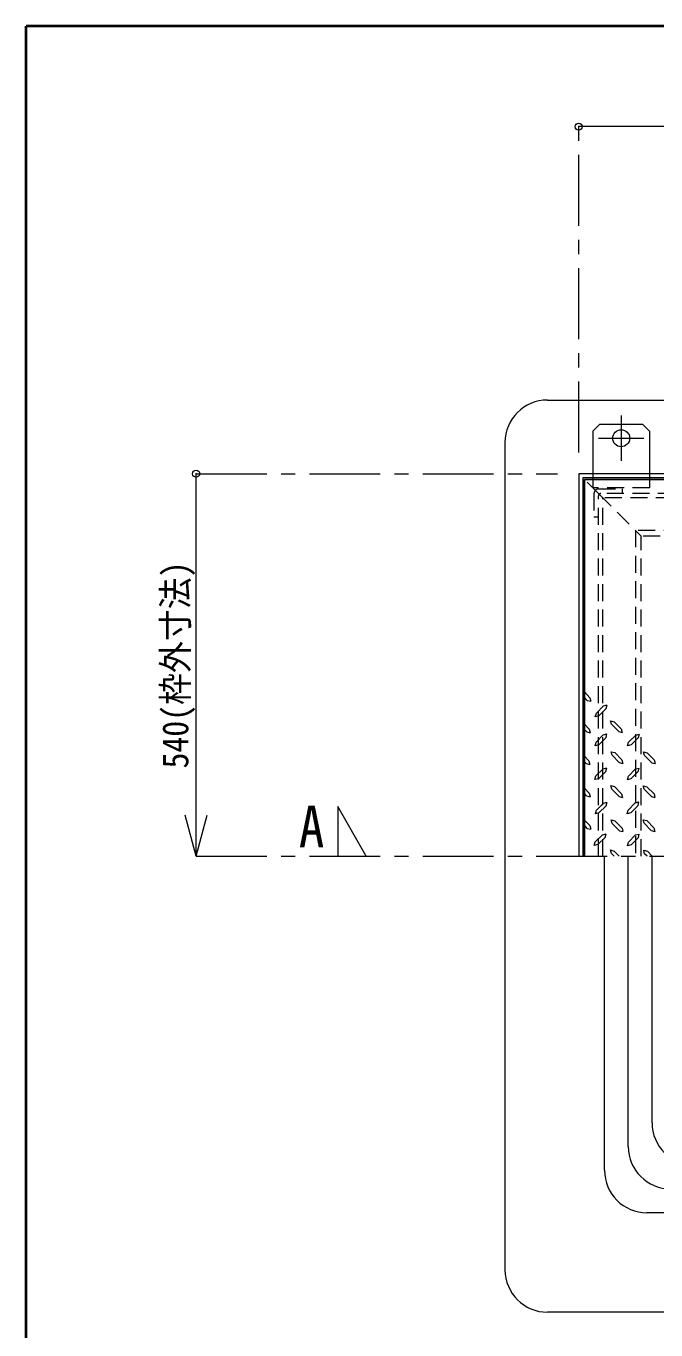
# Model space of a CAD drawing. Units: millimetres at full size, sheet at 1:10; details may follow other scales. Extents: x -2096 to 1954, y -1403 to 1407.
# Drawn here: x -2096 to -1652, y 486 to 1407 of the extents above; entities that cross this region are included whole.
import ezdxf
from ezdxf.enums import TextEntityAlignment as Align

# ---------------------------------------------------------------- set-up
doc = ezdxf.new("R2010")
doc.units = ezdxf.units.MM
doc.header["$LTSCALE"] = 10
doc.header["$PDMODE"] = 32
doc.header["$PDSIZE"] = 5
doc.linetypes.add('CHAIN1', pattern=[8, 5, -1, 1, -1])
doc.linetypes.add('DASHED1', pattern=[1.8, 1.2, -0.6])
doc.layers.add('0-0_ﾚｲﾔ1', color=4, linetype='Continuous', lineweight=9)
doc.styles.add('ＭＳ ゴシック', font='')
doc.styles.get('ＭＳ ゴシック').set_extended_font_data('MS Gothic')

msp = doc.modelspace()

# ---------------------------------------------------------------- linework, layer by layer
at = {"layer": '0-0_ﾚｲﾔ1', "color": 1, "lineweight": 40}
for p in [(-2096.01, -1403.12), (1953.99, 1406.88)]:
    msp.add_line(p, (-2096.01, 1406.88), dxfattribs=at)
at = {"layer": '0-0_ﾚｲﾔ1'}
for p, q in [((-766.01, 1335.88), (-1706.01, 1335.88)), ((-1728.01, 1142.88), (-744.01, 1142.88)), ((-1691.01, 1125.88), (-1696.01, 1120.88)), ((-1691.01, 1125.88), (-1661.01, 1125.88)), ((-1656.01, 1120.88), (-1661.01, 1125.88)), ((-1696.01, 1120.88), (-1696.01, 1090.88)), ((-1656.01, 1120.88), (-1656.01, 1090.88)), ((-1758.01, 1112.88), (-1758.01, 820.88)), ((-1976.01, 820.88), (-1976.01, 1090.88)), ((-1698.12, 932.74), (-1702.01, 936.79)), ((-1699.96, 930.81), (-1702.01, 932.86)), ((-1699.96, 930.81), (-1697.39, 930.16)), ((-1698.12, 932.74), (-1697.39, 930.16)), ((-1688.55, 926.87), (-1693.53, 921.81)), ((-1686.62, 925.02), (-1691.69, 919.96)), ((-1688.55, 926.87), (-1685.98, 927.59)), ((-1686.62, 925.02), (-1685.98, 927.59)), ((-1698.52, 910.48), (-1702.01, 914.11)), ((-1683.57, 916.5), (-1681, 915.78)), ((-1682.85, 913.93), (-1683.57, 916.5)), ((-1677.78, 908.87), (-1682.85, 913.93)), ((-1675.94, 910.8), (-1681, 915.78)), ((-1700.37, 908.55), (-1702.01, 910.2)), ((-1700.37, 908.55), (-1697.79, 907.91)), ((-1698.52, 910.48), (-1697.79, 907.91)), ((-1688.63, 906.46), (-1693.7, 901.4)), ((-1688.63, 906.46), (-1686.06, 907.1)), ((-1686.7, 904.61), (-1686.06, 907.1)), ((-1677.78, 908.87), (-1675.21, 908.23)), ((-1675.94, 910.8), (-1675.21, 908.23)), ((-1665.73, 906.38), (-1670.79, 901.32)), ((-1665.73, 906.38), (-1663.16, 907.02)), ((-1663.8, 904.53), (-1663.16, 907.02)), ((-1683.17, 894.57), (-1680.6, 893.92)), ((-1682.45, 892.07), (-1683.17, 894.57)), ((-1675.53, 888.86), (-1680.6, 893.92)), ((-1660.27, 894.49), (-1657.7, 893.84)), ((-1659.54, 891.99), (-1660.27, 894.49)), ((-1652.63, 888.78), (-1657.7, 893.84)), ((-1698.84, 888.22), (-1702.01, 891.39)), ((-1700.77, 886.29), (-1702.01, 887.53)), ((-1700.77, 886.29), (-1698.2, 885.65)), ((-1698.84, 888.22), (-1698.2, 885.65)), ((-1677.38, 886.93), (-1682.45, 892.07)), ((-1677.38, 886.93), (-1674.89, 886.29)), ((-1675.53, 888.86), (-1674.89, 886.29)), ((-1654.48, 886.85), (-1659.54, 891.99)), ((-1654.48, 886.85), (-1651.99, 886.21)), ((-1652.63, 888.78), (-1651.99, 886.21)), ((-1688.79, 882.51), (-1693.86, 877.45)), ((-1688.79, 882.51), (-1686.22, 883.16)), ((-1686.87, 880.66), (-1686.22, 883.16)), ((-1665.89, 882.43), (-1670.95, 877.37)), ((-1665.89, 882.43), (-1663.32, 883.07)), ((-1663.96, 880.58), (-1663.32, 883.07)), ((-1698.6, 865.4), (-1702.01, 868.81)), ((-1698.6, 865.4), (-1697.87, 862.82)), ((-1683.33, 870.62), (-1680.76, 869.98)), ((-1682.61, 868.13), (-1683.33, 870.62)), ((-1677.54, 862.99), (-1682.61, 868.13)), ((-1675.7, 864.91), (-1680.76, 869.98)), ((-1660.43, 870.54), (-1657.86, 869.9)), ((-1659.7, 868.05), (-1660.43, 870.54)), ((-1654.64, 862.91), (-1659.7, 868.05)), ((-1652.79, 864.83), (-1657.86, 869.9)), ((-1700.45, 863.47), (-1702.01, 865.03)), ((-1700.45, 863.47), (-1697.87, 862.82)), ((-1688.47, 858.32), (-1693.53, 853.26)), ((-1688.47, 858.32), (-1685.9, 858.97)), ((-1686.54, 856.48), (-1685.9, 858.97)), ((-1677.54, 862.99), (-1675.05, 862.34)), ((-1675.7, 864.91), (-1675.05, 862.34)), ((-1666.05, 858.49), (-1671.12, 853.42)), ((-1666.05, 858.49), (-1663.48, 859.13)), ((-1664.12, 856.64), (-1663.48, 859.13)), ((-1654.64, 862.91), (-1652.15, 862.26)), ((-1652.79, 864.83), (-1652.15, 862.26)), ((-1976.01, 820.88), (-1983.78, 849.86)), ((-1976.01, 820.88), (-1968.25, 849.86)), ((-1698.12, 842.41), (-1702.01, 846.31)), ((-1699.96, 840.49), (-1702.01, 842.83)), ((-1699.96, 840.49), (-1697.39, 839.84)), ((-1698.12, 842.41), (-1697.39, 839.84)), ((-1683.01, 846.43), (-1680.44, 845.79)), ((-1682.28, 843.94), (-1683.01, 846.43)), ((-1677.22, 838.8), (-1682.28, 843.94)), ((-1675.37, 840.73), (-1680.44, 845.79)), ((-1677.22, 838.8), (-1674.73, 838.16)), ((-1675.37, 840.73), (-1674.73, 838.16)), ((-1660.59, 846.59), (-1658.02, 845.95)), ((-1659.87, 844.1), (-1660.59, 846.59)), ((-1654.8, 838.96), (-1659.87, 844.1)), ((-1652.95, 840.89), (-1658.02, 845.95)), ((-1654.8, 838.96), (-1652.31, 838.32)), ((-1652.95, 840.89), (-1652.31, 838.32)), ((-1689.28, 835.99), (-1694.34, 830.92)), ((-1689.28, 835.99), (-1686.7, 836.63)), ((-1687.35, 834.14), (-1686.7, 836.63)), ((-1665.81, 835.82), (-1670.87, 830.76)), ((-1665.81, 835.82), (-1663.24, 836.47)), ((-1663.88, 833.98), (-1663.24, 836.47)), ((-1687.8, 599.09), (-1687.8, 820.88)), ((-1683.57, 825.22), (-1681, 824.49)), ((-1682.85, 822.65), (-1683.57, 825.22)), ((-1681.08, 820.88), (-1682.85, 822.65)), ((-1677.38, 820.88), (-1681, 824.49)), ((-1660.11, 825.06), (-1657.53, 824.41)), ((-1659.46, 822.57), (-1660.11, 825.06)), ((-1657.78, 820.88), (-1659.46, 822.57)), ((-1654.13, 820.88), (-1657.53, 824.41)), ((-1654.22, 632.67), (-1654.22, 820.88)), ((-814.22, 569.09), (-1657.8, 569.09))]:
    msp.add_line(p, q, dxfattribs=at)
at = {"layer": '0-0_ﾚｲﾔ1', "linetype": 'CHAIN1'}
for p, q in [((-1706.01, 1105.88), (-1706.01, 1335.88)), ((-1676.01, 1131.88), (-1676.01, 1099.88)), ((-1692.01, 1115.88), (-1660.01, 1115.88)), ((-1976.01, 1090.88), (-1721.01, 1090.88)), ((-1976.01, 820.88), (-344.01, 820.88))]:
    msp.add_line(p, q, dxfattribs=at)
at = {"layer": '0-0_ﾚｲﾔ1', "color": 7, "lineweight": 18}
for p, q in [((-766.01, 1090.88), (-1706.01, 1090.88)), ((-1706.01, 1090.88), (-1706.01, 820.88)), ((-769.01, 1087.88), (-1703.01, 1087.88)), ((-1703.01, 1087.88), (-1703.01, 820.88)), ((-1758.01, 820.88), (-1758.01, 528.88)), ((-744.01, 498.88), (-1728.01, 498.88))]:
    msp.add_line(p, q, dxfattribs=at)
at = {"layer": '0-0_ﾚｲﾔ1', "linetype": 'DASHED1'}
for p, q in [((-1691.54, 1076.41), (-1702.01, 1086.88)), ((-1696.01, 1090.88), (-1696.01, 1080.88)), ((-1656.01, 1090.88), (-1656.01, 1080.88)), ((-1656.01, 1080.88), (-1696.01, 1080.88)), ((-1692.01, 1080.08), (-1675.21, 1080.08)), ((-1675.21, 1080.08), (-1675.21, 1076.88)), ((-1695.21, 1076.88), (-1695.21, 1060.08)), ((-1261.51, 1073.88), (-1689.01, 1073.88)), ((-1689.01, 820.88), (-1689.01, 1073.88)), ((-1692.01, 1060.08), (-1695.21, 1060.08)), ((-806.01, 1050.88), (-1666.01, 1050.88)), ((-1666.01, 1050.88), (-1666.01, 820.88))]:
    msp.add_line(p, q, dxfattribs=at)
at = {"layer": '0-0_ﾚｲﾔ1', "color": 5, "lineweight": 25}
for p in [(-770.01, 1086.88), (-1702.01, 820.88)]:
    msp.add_line(p, (-1702.01, 1086.88), dxfattribs=at)
at = {"layer": '0-0_ﾚｲﾔ1', "color": 7, "linetype": 'DASHED1', "lineweight": 18}
for p, q in [((-1692.01, 820.88), (-1692.01, 1075.28)), ((-1691.54, 1076.41), (-1662.01, 1046.88)), ((-1260.11, 1076.88), (-1690.41, 1076.88)), ((-1288.51, 1046.88), (-1662.01, 1046.88)), ((-1662.01, 820.88), (-1662.01, 1046.88))]:
    msp.add_line(p, q, dxfattribs=at)
at = {"layer": '0-0_ﾚｲﾔ1', "color": 3, "lineweight": 18}
msp.add_line((-1671.01, 615.88), (-1671.01, 820.88), dxfattribs=at)
at = {"layer": '0-0_ﾚｲﾔ1'}
for points in [[(-1691.69, 919.96), (-1694.26, 919.24), (-1693.53, 921.81)], [(-1686.7, 904.61), (-1691.85, 899.47), (-1694.34, 898.82), (-1693.7, 901.4)], [(-1663.8, 904.53), (-1668.95, 899.39), (-1671.44, 898.74), (-1670.79, 901.32)], [(-1686.87, 880.66), (-1692.01, 875.52), (-1694.5, 874.88), (-1693.86, 877.45)], [(-1663.96, 880.58), (-1669.11, 875.44), (-1671.6, 874.8), (-1670.95, 877.37)], [(-1686.54, 856.48), (-1691.69, 851.33), (-1694.18, 850.69), (-1693.53, 853.26)], [(-1664.12, 856.64), (-1669.27, 851.49), (-1671.76, 850.85), (-1671.12, 853.42)], [(-1687.35, 834.14), (-1692.49, 828.99), (-1694.98, 828.35), (-1694.34, 830.92)], [(-1663.88, 833.98), (-1669.03, 828.83), (-1671.52, 828.19), (-1670.87, 830.76)]]:
    msp.add_lwpolyline(points, dxfattribs=at)
at = {"layer": '0-0_ﾚｲﾔ1', "linetype": 'CHAIN1'}
msp.add_lwpolyline([(-1856.01, 820.88), (-1876.01, 855.88), (-1876.01, 820.88)], dxfattribs=at)
at = {"layer": '0-0_ﾚｲﾔ1'}
msp.add_circle((-1676.01, 1115.88), 6, dxfattribs=at)
for centre, start, end in [((-1728.01, 1112.88), 90, 180), ((-1624.22, 632.67), 180, 270), ((-1657.8, 599.09), 180, 270)]:
    msp.add_arc(centre, 30, start, end, dxfattribs=at)
at = {"layer": '0-0_ﾚｲﾔ1', "linetype": 'DASHED1'}
msp.add_arc((-1692.01, 1076.88), 3.2, 90, 180, dxfattribs=at)
at = {"layer": '0-0_ﾚｲﾔ1', "color": 7, "linetype": 'DASHED1', "lineweight": 18}
msp.add_arc((-1690.41, 1075.28), 1.6, 90, 180, dxfattribs=at)
at = {"layer": '0-0_ﾚｲﾔ1', "color": 3, "lineweight": 18}
msp.add_arc((-1641.01, 615.88), 30, 180, 270, dxfattribs=at)
at = {"layer": '0-0_ﾚｲﾔ1', "color": 7, "lineweight": 18}
msp.add_arc((-1728.01, 528.88), 30, 180, 270, dxfattribs=at)
at = {"layer": '0-0_ﾚｲﾔ1', "color": 1}
for p in [(-1706.01, 1335.88), (-1976.01, 1090.88)]:
    msp.add_point(p, dxfattribs=at)

# ---------------------------------------------------------------- texts
at = {"layer": '0-0_ﾚｲﾔ1', "color": 7, "style": 'ＭＳ ゴシック', "width": 0.9}
msp.add_text('540(枠外寸法)', height=18.33, rotation=90, dxfattribs=at).set_placement((-1976.01, 882.75), align=Align.BOTTOM_LEFT)
msp.add_text('A', height=29.33, dxfattribs=at).set_placement((-1903.51, 818.38), align=Align.BOTTOM_LEFT)

doc.saveas('drawing.dxf')
